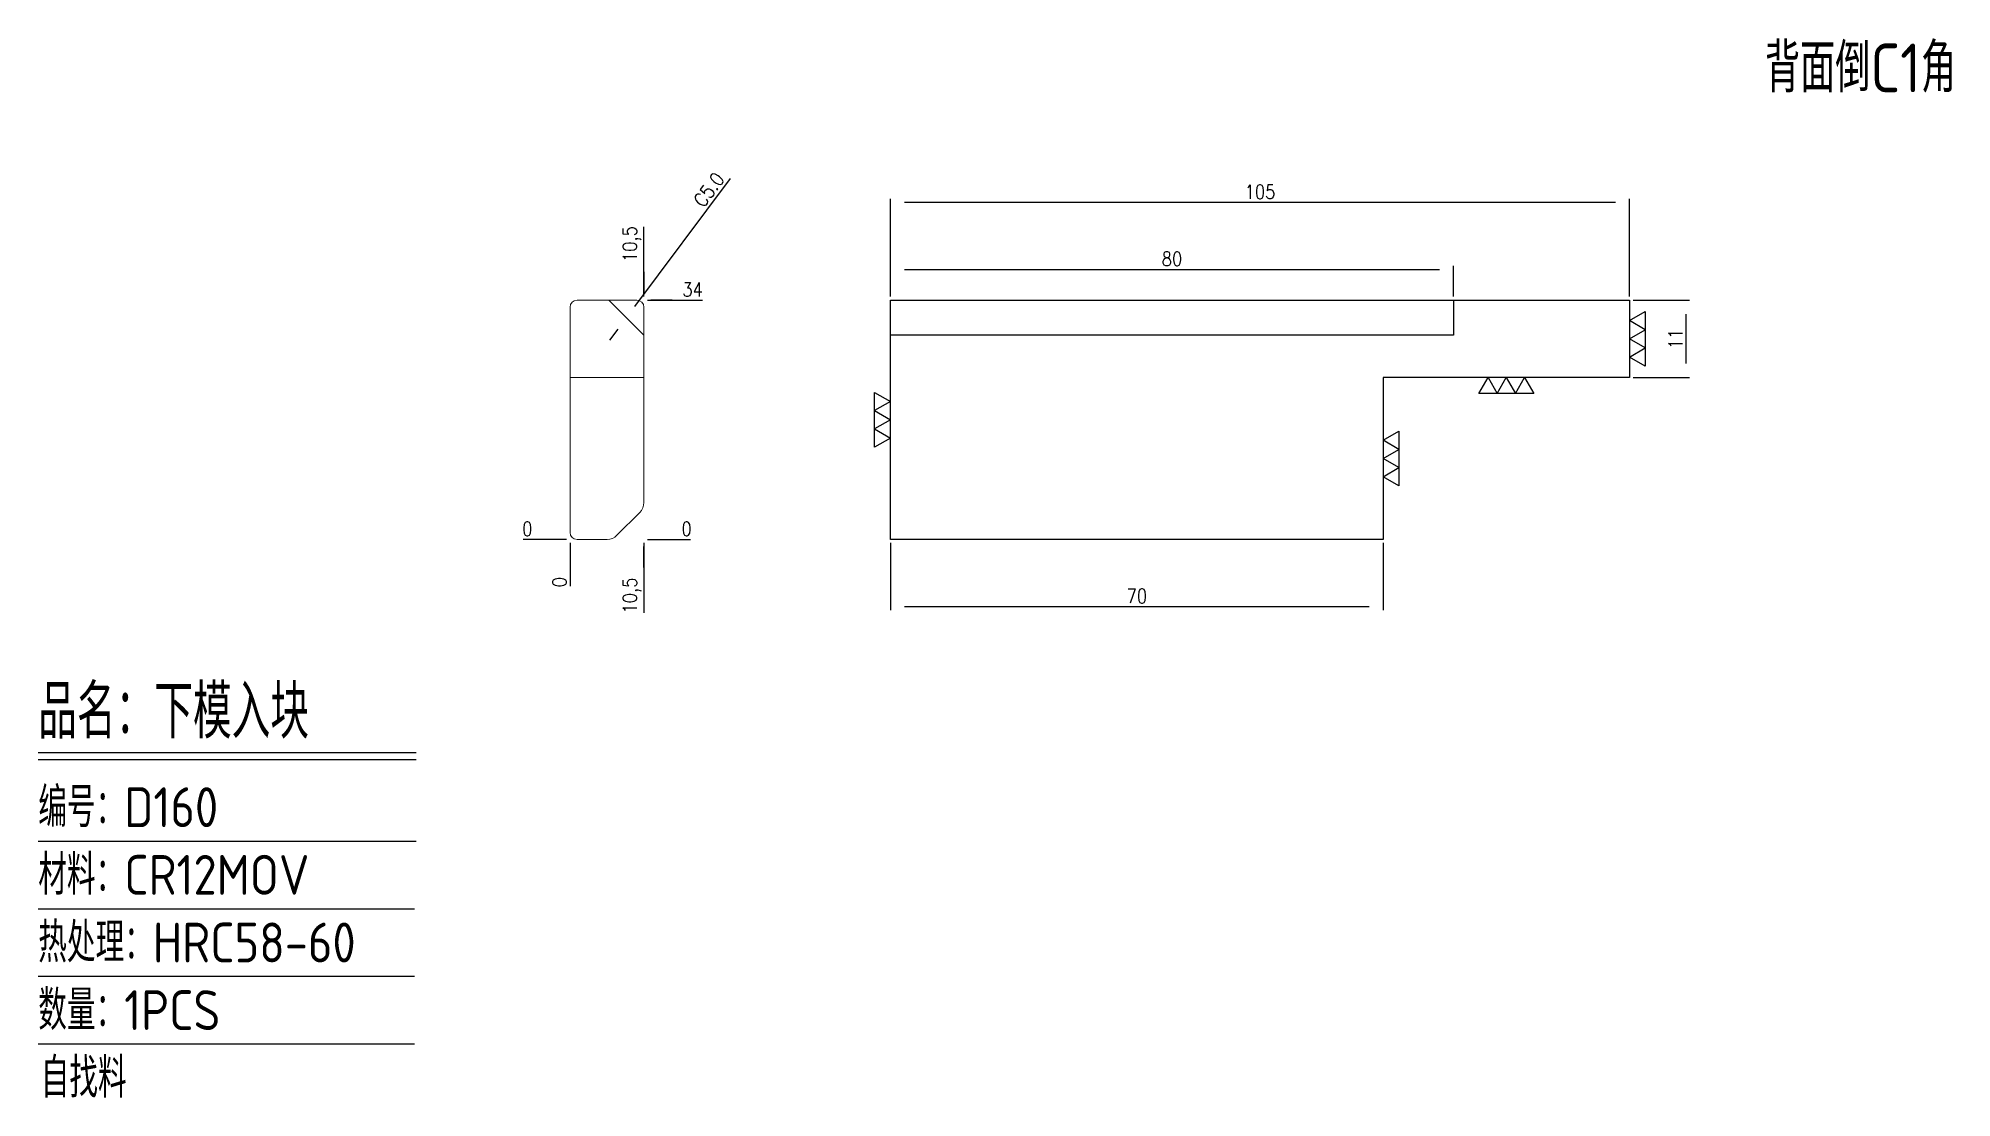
# Model space of a CAD drawing. Header units: millimetres. Extents: x 120407 to 120679, y -8004 to -7853.
import ezdxf

# ---------------------------------------------------------------- set-up
doc = ezdxf.new("R2010")
doc.units = ezdxf.units.MM
doc.linetypes.add('HIDDEN', pattern=[0])
for name, color, linetype in [('DIM', 4, 'Continuous'), ('LB_P', 2, 'Continuous'), ('TEXT', 4, 'Continuous')]:
    doc.layers.add(name, color=color, linetype=linetype)
doc.styles.add('gbenor', font='gbenor.shx', dxfattribs={"bigfont": 'gbcbig.shx'})
doc.styles.get("Standard").update_dxf_attribs({"font": 'txt.shx', "width": 0.85, "bigfont": 'ctxt.shx'})
doc.dimstyles.new('T-2-WX', dxfattribs={"dimtxt": 2, "dimasz": 2, "dimexe": 0.5, "dimexo": 0.5, "dimgap": 0.5, "dimtad": 1, "dimtxsty": 'Standard', "dimblk": 'OPEN30', "dimcen": 0, "dimazin": 3, "dimtfac": 1, "dimtmove": 0, "dimatfit": 3, "dimldrblk": 'OPEN30', "dimlwd": -1, "dimlwe": -1})

# ---------------------------------------------------------------- blocks, each defined once
blk = doc.blocks.new('*D7579')
at = {"layer": 'Defpoints', "color": 0}
for p in [(120632.8379134425, -7876.471947543268), (120527.8379134425, -7890.376006101462), (120632.8379134425, -7890.376006101462)]:
    blk.add_point(p, dxfattribs=at)
at = {"layer": 'DIM', "color": 0, "linetype": 'Continuous'}
for p, q in [((120527.8379134425, -7889.876006101462), (120527.8379134425, -7875.971947543268)), ((120632.8379134425, -7889.876006101462), (120632.8379134425, -7875.971947543268)), ((120529.8379134425, -7876.471947543268), (120630.8379134425, -7876.471947543268))]:
    blk.add_line(p, q, dxfattribs=at)
at = {"layer": 'DIM', "color": 0, "insert": (120580.3379134425, -7874.971947543268), "char_height": 2, "attachment_point": 5}
blk.add_mtext('105', dxfattribs=at)
blk = doc.blocks.new('_Open30')
blk = doc.blocks.new('*D7580')
at = {"layer": 'Defpoints', "color": 0}
for p in [(120527.8379134425, -7924.376006121462), (120597.8379134425, -7924.376006121462), (120597.8379134425, -7933.914337882863)]:
    blk.add_point(p, dxfattribs=at)
at = {"layer": 'DIM', "color": 0, "linetype": 'Continuous'}
for p, q in [((120527.8379134425, -7924.876006121462), (120527.8379134425, -7934.414337882863)), ((120597.8379134425, -7924.876006121462), (120597.8379134425, -7934.414337882863)), ((120529.8379134425, -7933.914337882863), (120595.8379134425, -7933.914337882863))]:
    blk.add_line(p, q, dxfattribs=at)
at = {"layer": 'DIM', "color": 0, "insert": (120562.8379134425, -7932.414337882863), "char_height": 2, "attachment_point": 5}
blk.add_mtext('70', dxfattribs=at)
blk = doc.blocks.new('*D7581')
at = {"layer": 'Defpoints', "color": 0}
for p in [(120632.8379134425, -7890.376006101462), (120640.8764306818, -7890.376006101462), (120632.8379134425, -7901.371664275259)]:
    blk.add_point(p, dxfattribs=at)
at = {"layer": 'DIM', "color": 0, "linetype": 'Continuous'}
for p, q in [((120633.3379134425, -7890.376006101462), (120641.3764306818, -7890.376006101462)), ((120640.8764306818, -7899.371664275259), (120640.8764306818, -7892.376006101462)), ((120633.3379134425, -7901.371664275259), (120641.3764306818, -7901.371664275259))]:
    blk.add_line(p, q, dxfattribs=at)
at = {"layer": 'DIM', "color": 0, "insert": (120639.3764306818, -7895.87383518836), "char_height": 2, "attachment_point": 5, "rotation": 90}
blk.add_mtext('11', dxfattribs=at)
blk = doc.blocks.new('*D7582')
at = {"layer": 'Defpoints', "color": 0}
for p in [(120482.3013608805, -7924.376006121462), (120492.8013609005, -7924.376006121462), (120497.8013609005, -7924.376006121462)]:
    blk.add_point(p, dxfattribs=at)
at = {"layer": 'DIM', "color": 0, "linetype": 'Continuous'}
blk.add_line((120493.3013609005, -7924.376006121462), (120499.4346942338, -7924.376006121462), dxfattribs=at)
at = {"layer": 'DIM', "color": 0, "insert": (120498.8680275672, -7922.876006121462), "char_height": 2, "attachment_point": 5}
blk.add_mtext('0', dxfattribs=at)
blk = doc.blocks.new('*D7583')
at = {"layer": 'Defpoints', "color": 0}
for p in [(120492.8013609005, -7890.376006101462), (120497.8013609005, -7890.376006121462), (120482.3013608805, -7924.376006121462)]:
    blk.add_point(p, dxfattribs=at)
at = {"layer": 'DIM', "color": 0, "linetype": 'Continuous'}
for p, q in [((120493.3013609005, -7890.376006101462), (120496.8013609005, -7890.376006101462)), ((120496.8013609005, -7890.376006101462), (120493.8013609005, -7890.376006121462)), ((120493.8013609005, -7890.376006121462), (120501.1346942338, -7890.376006121462))]:
    blk.add_line(p, q, dxfattribs=at)
at = {"layer": 'DIM', "color": 0, "insert": (120499.7180275672, -7888.876006121462), "char_height": 2, "attachment_point": 5}
blk.add_mtext('34', dxfattribs=at)
blk = doc.blocks.new('*D7584')
at = {"layer": 'Defpoints', "color": 0}
for p in [(120477.3013608805, -7924.376006121462), (120482.3013608805, -7924.376006121462), (120482.3013608805, -7924.376006121462)]:
    blk.add_point(p, dxfattribs=at)
at = {"layer": 'DIM', "color": 0, "linetype": 'Continuous'}
blk.add_line((120481.8013608805, -7924.376006121462), (120475.6680275472, -7924.376006121462), dxfattribs=at)
at = {"layer": 'DIM', "color": 0, "insert": (120476.2346942138, -7922.876006121462), "char_height": 2, "attachment_point": 5}
blk.add_mtext('0', dxfattribs=at)
blk = doc.blocks.new('*D7585')
at = {"layer": 'Defpoints', "color": 0}
for p in [(120482.3013608805, -7924.376006121462), (120492.8013609005, -7924.376006121462), (120492.8013608805, -7929.376006121462)]:
    blk.add_point(p, dxfattribs=at)
at = {"layer": 'DIM', "color": 0, "linetype": 'Continuous'}
for p, q in [((120492.8013609005, -7924.876006121456), (120492.8013609005, -7928.376006121456)), ((120492.8013609005, -7928.376006121456), (120492.8013608805, -7925.376006121456)), ((120492.8013608805, -7925.376006121456), (120492.8013608805, -7934.814101359545))]:
    blk.add_line(p, q, dxfattribs=at)
at = {"layer": 'DIM', "color": 0, "insert": (120491.11088469, -7932.345053740512), "char_height": 2, "attachment_point": 5, "rotation": 90}
blk.add_mtext('10,5', dxfattribs=at)
blk = doc.blocks.new('*D7586')
at = {"layer": 'Defpoints', "color": 0}
for p in [(120482.3013608805, -7924.376006121462), (120482.3013608805, -7924.376006121462), (120482.3013608805, -7929.376006121462)]:
    blk.add_point(p, dxfattribs=at)
at = {"layer": 'DIM', "color": 0, "linetype": 'Continuous'}
blk.add_line((120482.3013608805, -7924.876006121456), (120482.3013608805, -7931.009339454788), dxfattribs=at)
at = {"layer": 'DIM', "color": 0, "insert": (120480.8013608805, -7930.442672788133), "char_height": 2, "attachment_point": 5, "rotation": 90}
blk.add_mtext('0', dxfattribs=at)
blk = doc.blocks.new('*D7587')
at = {"layer": 'Defpoints', "color": 0}
for p in [(120492.8013608805, -7885.376006101462), (120492.8013609005, -7890.376006101462), (120482.3013608805, -7924.376006121462)]:
    blk.add_point(p, dxfattribs=at)
at = {"layer": 'DIM', "color": 0, "linetype": 'Continuous'}
for p, q in [((120492.8013608805, -7889.376006101462), (120492.8013608805, -7879.937910863373)), ((120492.8013609005, -7889.876006101462), (120492.8013609005, -7886.376006101462)), ((120492.8013609005, -7886.376006101462), (120492.8013608805, -7889.376006101462))]:
    blk.add_line(p, q, dxfattribs=at)
at = {"layer": 'DIM', "color": 0, "insert": (120491.11088469, -7882.406958482432), "char_height": 2, "attachment_point": 5, "rotation": 90}
blk.add_mtext('10,5', dxfattribs=at)
blk = doc.blocks.new('*D7588')
at = {"layer": 'Defpoints', "color": 0}
for p in [(120490.3007621058, -7892.876807021574), (120490.3019596749, -7892.875205201221)]:
    blk.add_point(p, dxfattribs=at)
at = {"layer": 'DIM', "color": 0, "linetype": 'Continuous'}
for p, q in [((120491.4995287473, -7891.273384887663), (120505.1066941117, -7873.072986769703)), ((120489.1031930334, -7894.478627335132), (120487.9056239611, -7896.08044764869)), ((120490.3007621058, -7892.876807021574), (120490.3019596749, -7892.875205201221))]:
    blk.add_line(p, q, dxfattribs=at)
at = {"layer": 'DIM', "color": 0, "insert": (120502.0305630073, -7874.682421527725), "char_height": 2, "attachment_point": 5, "rotation": 53.21710403050017}
blk.add_mtext('C5.0', dxfattribs=at)
blk = doc.blocks.new('*D7589')
at = {"layer": 'Defpoints', "color": 0}
for p in [(120607.8379134425, -7886.023668583952), (120527.8379134425, -7890.376006101462), (120607.8379134425, -7890.376006101462)]:
    blk.add_point(p, dxfattribs=at)
at = {"layer": 'DIM', "color": 0, "linetype": 'Continuous'}
for p, q in [((120527.8379134425, -7889.876006101462), (120527.8379134425, -7885.523668583952)), ((120529.8379134425, -7886.023668583952), (120605.8379134425, -7886.023668583952)), ((120607.8379134425, -7889.876006101462), (120607.8379134425, -7885.523668583952))]:
    blk.add_line(p, q, dxfattribs=at)
at = {"layer": 'DIM', "color": 0, "insert": (120567.8379134425, -7884.523668583952), "char_height": 2, "attachment_point": 5}
blk.add_mtext('80', dxfattribs=at)

msp = doc.modelspace()

# ---------------------------------------------------------------- linework, layer by layer
at = {"layer": 'DIM', "color": 4, "linetype": 'Continuous', "lineweight": 25}
for p, q in [((120406.7471487262, -7954.641866006874), (120460.4277574781, -7954.641866006874)), ((120406.7471487262, -7955.631192412755), (120460.4277574781, -7955.631192412755)), ((120406.7471487262, -7967.220444595792), (120460.4277574781, -7967.220444595792)), ((120406.7471487262, -7976.831043967144), (120460.1946255176, -7976.831043967144)), ((120406.7471487262, -7986.441643338454), (120460.1946255176, -7986.441643338454)), ((120406.7471487262, -7996.052242709804), (120460.1946255176, -7996.052242709804))]:
    msp.add_line(p, q, dxfattribs=at)
at = {"layer": 'LB_P', "linetype": 'Continuous', "lineweight": 15}
msp.add_lwpolyline([(120482.3013608905, -7923.376006111463), (120482.3013608905, -7891.376006111463, -0.414213562373095), (120483.3013608905, -7890.376006111463), (120491.8013608905, -7890.376006111463, -0.414213562373095), (120492.8013608905, -7891.376006111463), (120492.8013608905, -7919.133365424354, -0.1989123673796642), (120492.2155744529, -7920.547578986723), (120488.9729337658, -7923.790219673847, -0.198912367379658), (120487.5587202034, -7924.376006111463), (120483.3013608905, -7924.376006111463, -0.414213562373095)], format="xyb", close=True, dxfattribs=at)
at = {"layer": 'LB_P', "linetype": 'HIDDEN', "lineweight": 15}
msp.add_lwpolyline([(120482.3013608905, -7891.376006111463), (120482.3013608905, -7901.371664275259), (120492.8013608905, -7901.371664275259), (120492.8013608905, -7895.376006111463), (120487.8013608905, -7890.376006111463), (120483.3013608905, -7890.376006111463, 0.414213562373095)], format="xyb", close=True, dxfattribs=at)
at = {"layer": 'TEXT', "color": 2, "linetype": 'Continuous'}
msp.add_lwpolyline([(120632.8379134425, -7901.371664275259), (120597.8379134425, -7901.371664275259), (120597.8379134425, -7924.376006121462), (120527.8379134425, -7924.376006121462), (120527.8379134425, -7890.376006101462), (120632.8379134425, -7890.376006101462)], close=True, dxfattribs=at)
msp.add_lwpolyline([(120607.8379134425, -7890.376006101462), (120607.8379134425, -7895.376006111463), (120527.8379134425, -7895.376006111463)], dxfattribs=at)
at = {"layer": 'TEXT', "linetype": 'Continuous'}
for points in [[(120635.0879134425, -7899.77094950539), (120632.8379134425, -7898.471911399713), (120635.0879134425, -7897.172873294036), (120632.8379134425, -7895.873835188358), (120635.0879134425, -7894.574797082681), (120632.8379134425, -7893.275758977006), (120635.0879134425, -7891.976720871329), (120635.0879134425, -7899.77094950539)], [(120611.4407991254, -7903.621664275259), (120612.7398372311, -7901.371664275259), (120614.0388753368, -7903.621664275259), (120615.3379134425, -7901.371664275259), (120616.6369515481, -7903.621664275259), (120617.9359896538, -7901.371664275259), (120619.2350277595, -7903.621664275259), (120611.4407991254, -7903.621664275259)], [(120525.5879134425, -7903.478891794432), (120527.8379134425, -7904.777929900109), (120525.5879134425, -7906.076968005786), (120527.8379134425, -7907.376006111463), (120525.5879134425, -7908.67504421714), (120527.8379134425, -7909.974082322815), (120525.5879134425, -7911.273120428492), (120525.5879134425, -7903.478891794432)], [(120600.0879134425, -7916.77094951539), (120597.8379134425, -7915.471911409713), (120600.0879134425, -7914.172873304036), (120597.8379134425, -7912.873835198359), (120600.0879134425, -7911.574797092682), (120597.8379134425, -7910.275758987007), (120600.0879134425, -7908.97672088133), (120600.0879134425, -7916.77094951539)]]:
    msp.add_lwpolyline(points, close=True, dxfattribs=at)

# ---------------------------------------------------------------- texts
at = {"layer": 'DIM', "color": 3, "linetype": 'Continuous', "lineweight": 25, "style": 'gbenor'}
for s, height, p in [('品名：下模入块', 7.631946559585016, (120406.7471487262, -7952.663213195119)), ('编号：D160', 5.653293747840753, (120406.7471487262, -7965.241791784068)), ('材料：CR12MOV', 5.653293747840753, (120406.7471487262, -7974.852391155382)), ('热处理：HRC58-60', 5.653293747840753, (120406.7471487262, -7984.462990526732)), ('数量：1PCS', 5.653293747840753, (120406.7471487262, -7994.073589898078)), ('自找料', 5.653293747840753, (120407.0910913959, -8003.684189269352))]:
    msp.add_text(s, height=height, dxfattribs=at).set_placement(p)
at = {"layer": 'TEXT', "color": 4, "lineweight": 18, "style": 'gbenor'}
msp.add_text('背面倒C1角', height=6.93096054997308, dxfattribs=at).set_placement((120652.0911859361, -7860.848827309201))

# ---------------------------------------------------------------- dimensions: what is measured, and where the dimension line sits
at = {"layer": 'DIM', "linetype": 'Continuous'}
dim = msp.add_diameter_dim_2p(p1=(120490.3007621058, -7892.876807021574), p2=(120490.3019596749, -7892.875205201221), text='C5.0', dimstyle='T-2-WX', dxfattribs=at)
dim.commit()
dim.dimension.update_dxf_attribs({"geometry": '*D7588', "text_midpoint": (120503.2319282425, -7875.580598331994), "dimtype": 163})
dim = msp.add_linear_dim(base=(120632.8379134425, -7876.471947543268), p1=(120527.8379134425, -7890.376006101462), p2=(120632.8379134425, -7890.376006101462), dimstyle='T-2-WX', dxfattribs=at)
dim.commit()
dim.dimension.update_dxf_attribs({"geometry": '*D7579', "text_midpoint": (120580.3379134425, -7876.471947543268), "dimtype": 160})
for feature_location, offset, dtype, picture, middle in [((120492.8013609005, -7890.376006101462), (-1.9994331523776054e-08, 5), 1, '*D7587', (120491.11088469, -7882.406958482432)), ((120492.8013609005, -7890.376006101462), (5, -1.9999788491986692e-08), 0, '*D7583', (120499.7180275672, -7888.876006121462)), ((120482.3013608805, -7924.376006121462), (-5, 0), 0, '*D7584', (120476.2346942138, -7922.876006121462)), ((120492.8013609005, -7924.376006121462), (5, 0), 0, '*D7582', (120498.8680275672, -7922.876006121462)), ((120482.3013608805, -7924.376006121462), (0, -5), 1, '*D7586', (120480.8013608805, -7930.442672788133)), ((120492.8013609005, -7924.376006121462), (-1.9994331523776054e-08, -5), 1, '*D7585', (120491.11088469, -7932.345053740512))]:
    dim = msp.add_ordinate_dim(feature_location=feature_location, offset=offset, dtype=dtype, origin=(120482.3013608805, -7924.376006121462), dimstyle='T-2-WX', dxfattribs=at)
    dim.commit()
    dim.dimension.update_dxf_attribs({"geometry": picture, "text_midpoint": middle})
for base, p1, p2, picture, middle in [((120607.8379134425, -7886.023668583952), (120527.8379134425, -7890.376006101462), (120607.8379134425, -7890.376006101462), '*D7589', (120567.8379134425, -7884.523668583952)), ((120597.8379134425, -7933.914337882863), (120527.8379134425, -7924.376006121462), (120597.8379134425, -7924.376006121462), '*D7580', (120562.8379134425, -7932.414337882863))]:
    dim = msp.add_linear_dim(base=base, p1=p1, p2=p2, dimstyle='T-2-WX', dxfattribs=at)
    dim.commit()
    dim.dimension.update_dxf_attribs({"geometry": picture, "text_midpoint": middle})
dim = msp.add_linear_dim(base=(120640.8764306818, -7890.376006101462), p1=(120632.8379134425, -7901.371664275259), p2=(120632.8379134425, -7890.376006101462), angle=90, dimstyle='T-2-WX', dxfattribs=at)
dim.commit()
dim.dimension.update_dxf_attribs({"geometry": '*D7581', "text_midpoint": (120639.3764306818, -7895.87383518836)})

doc.saveas('drawing.dxf')
